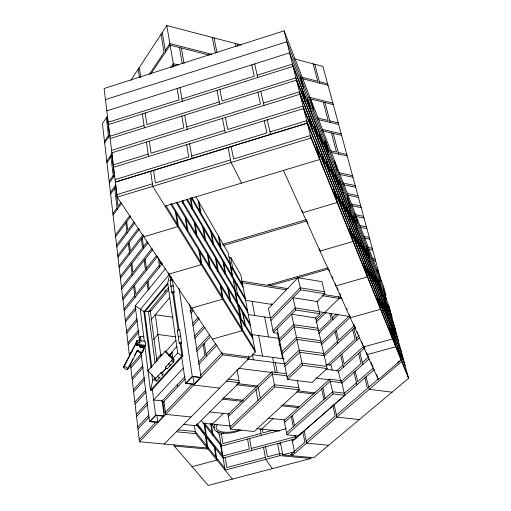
<?xml version="1.0" encoding="UTF-8"?>
<svg xmlns="http://www.w3.org/2000/svg" width="511" height="511" viewBox="0 0 511 511"><rect width="100%" height="100%" fill="white"/><g stroke="black" fill="none" stroke-linecap="round" stroke-linejoin="round"><path stroke-width="0.77" d="M139.976 340.741L139.592 337.618L139.957 337.324M145.705 345.391L138.027 344.395C136.871 343.814 136.431 340.85 137.536 340.364L145.194 341.374L145.705 345.391L144.926 346.298L137.197 345.295C136.162 344.644 135.658 341.833 136.705 341.271M140.103 345.315C138.072 348.904 142.837 347.014 144.102 347.608C142.933 354.775 142.026 352.711 137.555 350.31L128.325 368.38L124.601 366.368L124.409 365.857L137.216 341.009L123.649 366.719C123.771 368.099 126.345 369.843 127.571 369.242L132.866 358.869M180.977 343.449L182.817 355.988L181.948 355.88L177.758 353.012L167.697 283.19L169.735 274.318M151.888 374.359L152.7 380.689L150.47 390.353L151.313 390.449L182.817 355.988M137.759 350.195L136.75 351.255L137.255 351.153L141.138 353.491L143.495 348.751M123.617 366.815L124.409 365.857M143.31 346.273C142.831 348.31 139.592 347.525 140.544 345.353M134.636 355.407L136.399 351.945M136.386 341.993L136.718 341.84M130.835 80.38L166.797 25.55L241.249 45.025M104.499 141.432L108.421 135.562M149.436 74.178L164.037 52.326L161.067 34.282M165.27 50.48L169.856 43.614L211.982 54.332M104.672 142.933L109.91 135.102M150.732 74.108L170.118 45.14L209.433 55.124M106.793 161.137L112.107 153.351M170.578 67.644L173.267 63.709L178.352 64.961M106.971 162.67L112.292 154.89M172.188 67.241L173.529 65.274L175.822 65.836M109.15 181.348L113.199 175.535M109.328 182.925L114.739 175.177M110.44 192.449L115.888 184.727M110.625 194.046L116.08 186.33M112.886 213.483L117.045 207.734M120.794 202.541L118.047 206.342L115.703 186.86M113.078 215.125L121.874 202.976M115.403 235.079L129.96 215.412M115.601 236.765L130.644 216.479M116.585 245.242L126.881 231.496M133.959 222.042L127.75 230.327L126.696 221.806M116.789 246.954L134.795 222.943M117.786 255.538L138.296 228.455M117.99 257.263L139.433 229.005M118.999 265.956L129.462 252.313M142.952 234.715L130.343 251.163L129.257 242.418M119.204 267.707L143.712 235.807M120.226 276.508L142.531 247.778L141.355 238.873M143.45 246.596L147.315 241.607M120.436 278.284L148.049 242.782M121.471 287.195L132.1 273.672M152.233 248.065L133.001 272.529L131.883 263.561M121.682 288.99L152.502 249.866M122.736 298.022L145.405 269.553L144.198 260.412M146.338 268.377L156.673 255.398M122.947 299.836L157.503 256.528M124.007 308.983L134.815 295.594M159.304 265.241L135.728 294.464L134.585 285.253M161.751 262.2L160.275 264.034L159.617 259.371M124.224 310.829L162.472 263.516M139.56 341.246L135.191 305.789L165.372 268.786M125.304 320.09L135.824 307.226M125.521 321.956L136.035 309.129M144.345 341.687L140.289 309.506L169.409 274.19M126.613 331.345L137.095 318.698M167.697 283.19L143.898 311.851L151.077 368.029M126.83 333.236L137.331 320.595M151.818 367.339L144.715 311.966L168.023 283.931M164.574 291.436L165.583 290.222M155.082 362.804L148.414 311.71L168.771 287.329M149.742 311.352L150.751 310.145M156.954 361.411L150.394 311.569L168.649 289.75M127.942 342.74L138.2 330.54M128.165 344.657L138.954 331.856M150.93 319.892L169.812 297.549M139.592 337.618L140.627 336.41L144.083 336.864M136.399 341.52L137.433 340.358M139.905 337.324L140.678 336.41M136.392 341.572L137.165 340.658M136.795 344.899L137.574 343.986M136.839 345.002L137.593 344.037M136.865 345.053L137.644 344.146M136.903 345.104L137.721 344.235M129.283 354.295L132.841 350.124M136.986 345.187L137.766 344.273M137.037 345.219L137.868 344.337L137.14 345.276M137.197 345.295L137.976 344.382M137.037 351.095L137.868 350.195M123.617 366.917L124.397 365.908M137.146 351.108L137.976 350.22M140.742 346.943L141.521 346.036L143.214 346.413M123.643 367.032L124.403 366.068M137.255 351.153L138.034 350.246M140.787 347.046L141.541 346.088M124.448 366.176L123.732 367.185L124.601 366.368M140.812 347.097L141.592 346.19M140.851 347.148L141.63 346.241M140.889 347.193L141.668 346.286M140.934 347.231L141.764 346.356M141.036 347.295L141.866 346.413M141.202 347.346L141.924 346.426M142.064 347.454L142.844 346.547M142.122 347.454L143.023 346.528M142.001 348.087L142.876 347.129M143.508 349.007L144.294 348.1M127.06 369.357L127.839 368.457M141.604 352.545L140.825 353.452L141.656 352.571M127.111 369.383L127.897 368.476M127.169 369.396L128.006 368.508M140.934 353.491L141.771 352.596M127.284 369.408L128.165 368.495M141.042 353.503L141.969 352.571M127.431 369.376L128.325 368.38M141.228 353.452L142.077 352.481M130.65 365.997L141.087 353.944M153.517 339.585L157.956 334.462L175.886 336.89M130.88 367.965L141.854 355.317M132.03 377.859L142.876 365.518M190.124 311.774L192.73 308.81M132.26 379.852L143.125 367.53M190.922 313.294L193.605 310.254M156.666 359.169L160.665 354.666L162.243 354.864M155.695 378.657L147.788 370.858L165.475 351.057L174.142 359.572L173.619 360.102L164.944 351.581L165.475 351.057M165.89 351.536L175.925 340.269M133.428 389.88L144.581 377.393M192.538 323.687L198.268 317.261M133.665 391.899L144.619 379.66M192.877 325.756L199.226 318.666M168.879 355.484L176.838 346.618M169.198 356.18L172.386 352.635M171.466 357.342L172.533 356.161M152.7 380.689L155.363 377.744M177.758 353.012L172.731 358.569L171.83 352.194M165.743 366.917L172.098 359.91M154.999 379.239L161.182 372.417M134.847 402.068L145.884 389.906M194.538 336.276L203.576 326.318M166.254 368.214L162.044 372.845L165.724 368.84M135.089 404.112L146.14 391.963M194.825 338.448L205.045 327.212M167.467 368.616L173.836 361.616A1.22 0.933 44.1 0 0 173.095 359.763A1.22 0.933 44.1 0 0 171.964 360.907A1.22 0.933 44.1 0 0 173.836 361.616M156.698 380.912L159.783 377.52M161.853 375.757L162.913 374.589M136.284 414.421L147.634 402.112M196.486 349.147L209.778 334.731M237.704 306.683L238.784 305.514L242.731 312.08L245.197 325.366L243.721 325.149M136.526 416.497L147.679 404.437M196.735 351.396L210.743 336.251M183.308 368.029L153.677 399.998L162.153 400.918M137.746 426.94L148.976 414.964M161.783 401.314L184.944 376.62M198.415 362.254L204.905 355.337L203.167 344.44M206.048 354.123L215.725 343.801M137.989 429.048L149.238 417.085M162.345 403.153L185.238 378.817M198.785 364.413L217.124 344.912M157.956 422.463L149.461 421.613L155.6 415.124L152.201 388.347M194.314 384.47L185.563 383.448L192.277 376.345L179.042 288.338M139.222 439.639L156.174 421.882M165.411 412.198L192.308 384.01M200.497 375.432L222.253 352.635M157.739 422.201L163.507 416.171L155.823 415.386L150.093 421.441L157.739 422.201L156.832 415.104M194.103 384.189L200.414 377.591L192.494 376.639L186.228 383.263L194.103 384.189L192.922 376.345M196.607 424.635L205.25 435.532L207.147 447.955L139.471 441.772L222.636 354.883L222.381 353.382M317.005 301.618L324.849 293.799L321.994 281.702L297.977 277.665L268.486 308.427L273.353 332.648L277.971 333.306M270.498 318.436L300.232 287.814L324.37 291.768M270.907 320.448L300.685 289.858L324.849 293.799M272.944 330.598L295.281 307.954L319.452 311.697M273.353 332.648L295.728 310.017L319.924 313.748L317.107 301.516L293.059 297.689L295.728 310.017M164.216 444.033L249.074 358.339L248.665 356.11M228.685 257.116L230.768 257.474L240.809 274.95L255.334 352.015L250.294 357.106L221.902 353.388L117.204 197.176L113.595 167.308L303.611 108.556M279.319 339.055L293.755 324.657L318.002 328.234M279.741 341.137L294.202 326.746L318.474 330.31M147.788 370.858L148.318 370.334M237.008 369.594L239.314 382.656L196 425.682L183.615 424.443M315.376 318.206L319.924 313.748M281.874 351.6L296.45 337.292L320.851 340.767M316.079 319.943L323.955 312.234M282.302 353.708L296.904 339.413L321.33 342.868M324.677 312.591L339.183 298.398L338.697 296.431M315.875 322.422L326.107 312.419M212.308 424.181L223.601 413.156M286.773 373.758L271.897 371.88L227.97 414.485L230.416 429.131L254.127 431.501L299.28 389.848L297.242 380.101M228.315 416.561L272.312 374.014L287.201 375.879M318.577 331.237L331.179 319.075L329.806 313.269M332.335 317.957L336.359 314.073M284.461 364.324L299.19 350.112L323.738 353.478M318.436 333.67L338.429 314.418M284.895 366.464L299.657 352.264L324.223 355.611M230.065 427.024L274.413 384.751L298.833 387.702M321.221 342.562L349.3 315.875M230.416 429.131L274.835 386.916L299.28 389.848M287.093 377.233L301.975 363.123L326.67 366.374M321.445 344.676L350.533 317.095M277.218 328.739L287.533 379.405L302.442 365.308L327.168 368.54L315.657 317.931L291.532 314.265L302.442 365.308M323.629 354.295L337.381 341.425M354.097 325.775L338.563 340.32L336.257 330.63M324.089 356.218L355.151 327.219M327.085 365.25L355.119 339.419L352.673 329.531M356.352 338.282L359.246 335.612M329.627 365.282L359.872 337.49M327.168 368.54L312.029 382.439L287.533 379.405M261.555 429.176L273.251 418.445M336.57 370.941L342.99 365.122M363.564 346.471L344.197 364.03L341.827 354.072M329.71 379.181L284.097 420.438L286.927 434.791L298.29 435.928L344.746 395.303L341.322 380.644L329.71 379.181L333.057 393.898L286.927 434.791M337.912 372.142L364.65 347.972M284.499 422.476L330.183 381.263L341.808 382.72M340.856 381.672L361.098 363.615L358.588 353.452M362.356 362.497L368.859 356.697M341.725 383.346L369.376 358.748M286.518 432.728L332.578 391.784L344.254 393.195M344.107 393.547L356.48 382.694M373.317 367.933L357.732 381.602L355.234 371.325M294.847 435.231L295.447 438.214L298.839 435.244M299.97 434.261L301.662 432.772M291.998 441.568L374.448 369.491M293.895 451.698L304.895 442.226L302.806 432.121M306.178 441.114L335.248 416.069L332.923 405.791M336.449 415.034L367.435 388.341L364.848 377.885M368.712 387.236L378.319 378.958M397.526 362.408L399.327 360.855M292.094 439.703L294.508 451.788L290.146 455.544L282.819 454.873L280.488 442.794M283.458 170.431L378.37 379.584L401.116 360L397.66 347.218M291.583 453.691L291.979 455.71L401.703 361.449L398.254 348.681M388.782 305.559L408.57 378.351L313.799 457.703L291.979 455.71M313.166 109.111L310.433 98.457L284.103 30.82L104.116 88.492L108.453 124.569L293.033 66.392M105.445 99.581L286.843 41.742L385.952 295.384L383.365 285.847L355.132 213.311L357.802 223.345M106.799 110.836L289.628 52.831L388.207 304.09L391.394 315.824M108.179 122.263L179.08 99.881L177.151 88.518M181.942 98.981L254.28 76.145L251.757 64.846M257.199 75.219L292.452 64.092L310.19 109.105L307.36 98.035M109.871 136.226L144.051 125.508M219.213 101.925L146.913 124.607L145.226 113.001M111.564 150.406L183.819 127.884L181.827 116.093M186.739 126.971L260.489 103.989L257.87 92.261M263.465 103.056L299.414 91.852L317.133 136.348L314.208 124.876M113.608 167.327L111.864 152.821L300.014 94.235M113.314 164.893L148.158 154.105M224.783 130.375L151.071 153.198L149.321 141.157M115.077 179.604L188.744 156.947L186.668 144.702M191.721 156.034L266.934 132.898L264.219 120.717M269.974 131.959L306.645 120.679L324.338 164.587L321.304 152.693M307.264 123.132L115.377 182.088L307.271 123.157L405.153 365.787M116.898 194.646L152.419 183.794M230.563 159.917L155.395 182.887L153.575 170.38M117.204 197.176L311.007 138.04L401.116 360M165.072 206.176L319.707 159.483L315.983 144.754M222.649 244.296L306.549 219.583M223.511 245.51L306.932 220.956M328.164 267.77L267.196 285.291L241.486 281.107M191.561 308.114L222.636 299.19L220.196 285.247M269.77 284.218L270.083 285.764L328.369 269.022M212.34 339.125L242.15 330.713L239.659 317.127M219.136 434.382L223.741 433.143M260.955 433.405L222.93 443.593L221.346 433.788M273.423 430.064L262.993 432.862L262.303 429.093M220.797 446.224L286.288 428.697M222.387 456.157L249.311 448.99L247.567 439.058M251.355 448.447L295.933 436.579M295.447 438.214L296.948 437.812M223.147 458.041L295.377 438.834M192.021 466.69L216.964 460.06L232.333 479.114M265.35 457.371L226.807 467.565L225.179 457.498M310.611 457.134L310.886 458.469L279.881 455.652L225.083 470.133L219.34 434.324M282.819 454.873L294.508 451.788M310.886 458.469L208.233 485.45L174.245 446.046L174.053 444.64M140.627 336.41L140.947 341.367M282.672 453.915L279.498 453.627L267.413 456.821L265.56 446.761M290.618 454.649L292.203 454.79M174.245 446.046L208.079 449.118L216.913 460.072L215.042 447.815L206.182 436.713L208.079 449.118M328.618 445.298L306.6 443.152L304.083 431.003M176.359 431.769L195.592 433.635L207.147 447.955M280.737 443.874L277.575 443.567L279.881 455.652M178.128 429.84L195.279 431.514L206.827 445.873M202.829 423.223L230.576 426.033M256.79 428.691L279.677 431.016M190.999 416.989L165.705 414.37L163.986 401.41M155.6 415.124L164.14 415.999L162.057 400.177M209.606 411.949L229.311 414.044M267.751 418.139L284.978 419.972M359.335 419.576L336.915 417.11L334.117 404.75M222.068 399.091L242.444 401.378M281.184 405.728L298.571 407.682M223.16 398.005L243.549 400.305M283.113 404.763L299.721 406.641M193.758 385.058L219.628 388.073M237.602 383.64L258.208 386.099M297.83 390.832L315.115 392.902M236.478 384.764L256.273 387.114M296.655 391.918L313.926 393.975M228.398 379.194L238.924 380.465M192.277 376.345L201.079 377.405L189.683 304.045M226.52 381.117L239.314 382.656M333.057 393.898L344.746 395.303M392.058 392.173L369.236 389.344L366.119 376.773M238.337 368.303L271.443 372.474M315.741 378.051L329.78 379.82M222.636 354.883L249.074 358.339M247.42 359.029L285.125 363.947M325.673 369.229L338.295 370.871L340.703 381.193M252.313 354.672L284.039 358.875M325.718 364.394L331.083 365.103L332.252 370.194M278.98 344.887L280.565 345.11M251.604 334.552L278.418 338.327M148.184 311.25L150.394 311.569M144.645 311.167L148.414 311.71M144.715 311.966L140.289 309.506M173.057 317.261L155.306 314.719L160.869 356.193M248.212 314.54L270.626 317.88M245.797 300.379L272.58 304.524M319.234 311.748L349.652 316.456M235.993 293.257L237.411 293.474L247.503 310.484M233.316 282.385L235.424 282.724L237.807 295.639M268.109 284.934L269.687 285.189M270.083 285.764L288.191 288.709M323.616 294.47L341.718 297.415M241.971 282.653L286.645 289.89M321.93 295.607L342.325 298.909M231.298 267.668L232.69 267.905L242.751 285.247M376.633 269.974L378.197 270.249M377.137 271.833L378.702 272.114M372.091 258.617L375.195 259.179M373.343 260.591L375.694 261.012M368.853 249.349L372.723 250.064M368.367 247.535L372.232 248.257M363.838 236.427L369.306 237.468M364.375 238.228L369.792 239.257M359.533 225.479L366.419 226.827M360.677 227.382L366.898 228.589M355.669 216.396L364.043 218.063M355.068 214.62L363.57 216.325M351.677 204.093L360.76 205.952M351.99 205.792L361.226 207.67M347.499 195.138L358.441 197.412M347.084 193.439L357.981 195.713M342.811 182.957L355.241 185.602M343.296 184.65L355.694 187.281M338.665 172.616L352.533 175.624M339.802 174.43L352.98 177.279M330.362 150.713L336.513 152.106L331.441 132.975M338.231 152.489L346.784 154.418M330.924 152.367L347.218 156.034M322.019 129.296L341.182 133.78M322.332 130.848L341.61 135.351M317.88 119.497L338.652 124.441M317.369 117.913L328.132 120.481L323.265 102.123M329.819 120.883L338.231 122.896M309.066 97.205L332.859 103.075M310.094 98.879L333.268 104.583M302.103 78.656L328.017 85.235M301.656 77.161L317.733 81.249L313.115 63.818M319.388 81.671L327.621 83.766M294.585 58.976L322.907 66.379L381.238 281.472M135.191 305.789L141.004 309.564M207.766 447.042L215.955 457.224L214.358 447.023M216.638 458.003L225.064 468.485M197.38 423.849L205.658 434.324L204.1 424.13M206.323 435.155L222.215 455.269L220.618 445.324M196.262 424.124L223.448 458.424M201.187 420.387L221.276 446.16M212.832 433.73L221.435 444.8M204.477 423.063L212.148 432.932L210.711 423.76M211.126 423.613L214.505 428.026M216.926 431.175L219.385 434.382M272.337 468.6L265.72 459.395L263.504 447.31M255.334 352.015L152.783 186.317L150.624 171.287M166.132 206.01L177.355 224.182M200.861 262.252L178.307 225.715L176.404 213.515M222.228 296.853L201.724 263.644L199.744 251.751M241.729 328.432L223.013 298.117L220.976 286.524M254.912 349.78L242.45 329.595L237.915 304.92M171.326 203.384L187.064 229.215M209.382 265.854L187.959 230.691L186.055 218.849M229.726 299.254L210.2 267.196L208.226 255.647M239.953 316.041L230.474 300.474L228.449 289.213M244.75 323.917L252.408 336.481M245.197 325.366L241.237 318.87L238.784 305.514M170.495 203.832L252.824 338.684M176.084 202.311L239.672 307.839M240.905 309.883L241.722 311.244M242.546 312.611L250.345 325.552M177.049 202.152L196.173 233.961M217.399 269.265L197.022 235.379L195.113 223.882M236.804 301.541L218.178 270.562L216.21 259.339M249.936 323.38L237.519 302.729L233.125 278.808M204.694 238.375L183.43 202.56L183.059 200.274M224.923 272.446L205.505 239.748L203.595 228.57M235.098 289.59L225.664 273.698L223.703 262.788M181.686 201.321L247.905 312.617M187.192 199.047L191.631 206.616M212.723 242.565L192.481 208.06L190.756 197.687M232.032 275.474L213.496 243.881L211.592 233.016M245.108 297.772L232.741 276.687L228.474 253.482L195.924 196.824M186.381 199.296L245.504 299.874M191.791 197.374L200.159 211.797M220.267 246.474L200.964 213.183L199.111 202.369M230.397 263.944L221.001 247.746L219.104 237.168M191.325 198.134L243.14 287.323M241.594 183.066L231.055 162.434L228.13 147.475M307.047 221.263L308.031 223.428M329.167 270.07L329.812 271.494M332.073 276.483L333.038 278.623M337.171 287.738L338.141 289.871M339.751 293.435L340.722 295.569M346.528 308.382L347.173 309.807M353.548 323.872L355.503 328.19M357.132 331.786L358.115 333.951M361.699 341.865L362.682 344.024M363.794 346.49L365.001 349.147M366.987 353.529L368.297 356.429M370.929 362.229L372.902 366.585M376.518 374.563L377.501 376.735M319.081 157.005L310.375 135.536L233.604 158.991L231.144 146.548M336.57 200.127L319.79 158.749L316.692 146.504M352.398 239.154L337.209 201.704L334.137 189.741M366.789 274.637L352.98 240.579L349.933 228.909M379.928 307.041L367.32 275.94L364.311 264.551M391.982 336.755L380.414 308.235L377.457 297.127M395.163 344.599L392.422 337.848L389.51 327.014M400.535 357.853L395.597 345.672L392.697 334.909M401.129 359.303L407.995 376.243M401.703 361.449L408.57 378.351M325.015 166.254L341.003 205.927L337.995 194.301M341.61 207.434L356.129 243.46L353.152 232.109M356.684 244.833L369.926 277.69L366.987 266.614M370.43 278.949L382.554 309.04L379.66 298.226M383.02 310.19L394.166 337.848L391.317 327.296M394.594 338.914L404.029 362.318M311.723 127.916L303.004 106.154L227.759 129.455L225.389 117.473M329.263 171.702L312.432 129.685L309.449 117.894M345.161 211.394L329.902 173.299L326.938 161.757M359.642 247.541L345.743 212.844L342.804 201.564M372.889 280.603L360.172 248.87L357.266 237.845M385.045 310.956L373.375 281.817L370.507 271.047M388.258 318.979L385.492 312.074L382.669 301.554M393.694 332.533L388.699 320.071L385.882 309.628M394.288 334.022L401.231 351.357M303.598 108.536L401.787 353.408M317.81 138.034L333.849 178.313L330.943 167.084M334.462 179.846L349.051 216.485L346.177 205.505M349.613 217.884L362.938 251.348L360.095 240.611M363.449 252.626L375.674 283.318L372.864 272.823M376.141 284.493L387.389 312.738L384.623 302.486M387.823 313.818L397.354 337.745M300.008 94.209L398.471 341.195M304.633 99.894L295.914 77.87L222.132 101.012L219.845 89.47M322.211 144.262L305.342 101.683L302.467 90.319M338.167 184.554L322.85 145.884L319.982 134.738M352.724 221.308L338.755 186.03L335.906 175.12M366.061 254.963L353.261 222.655L350.444 211.976M378.312 285.911L366.547 256.203L363.768 245.759M381.557 294.1L378.766 287.048L376.019 276.841M387.038 307.935L381.998 295.211L379.264 285.068M387.638 309.449L394.652 327.161M395.195 329.154L296.482 80.157L110.14 138.551L111.852 152.795M310.86 110.817L326.944 151.633L324.134 140.781M327.557 153.191L342.21 190.379L339.419 179.744M342.766 191.797L356.173 225.817L353.414 215.406M356.684 227.114L368.993 258.355L366.266 248.167M369.466 259.55L380.804 288.338L378.114 278.374M381.238 289.443L390.858 313.856M293.02 66.366L391.969 317.274M394.626 327.711L397.903 339.77M401.224 351.996L404.591 364.394M383.787 289.833L386.412 299.523M385.045 295.492L386.246 299.931M384.924 299.42L388.188 311.474M391.496 323.699L394.85 336.097M384.323 297.887L387.587 309.96M390.896 322.198L394.256 334.616M378.555 279.485L381.781 291.449M385.058 303.579L388.379 315.881M391.745 328.369L395.169 341.035M378.823 283.944L382.107 296.144M385.441 308.523L388.826 321.087M392.263 333.83L395.744 346.771L367.058 354.647L366.476 352.36M375.566 275.691L378.868 287.968M382.215 300.43L385.613 313.077M389.063 325.909L392.569 338.94L363.557 346.931L363.168 345.398M367.102 247.132L369.785 257.129M366.636 245.944L369.319 255.947M366.738 249.374L370.015 261.6M373.337 274.011L376.703 286.601M380.127 299.389L383.601 312.368M357.266 221.959L354.589 211.918L334.52 160.352L337.234 170.693M363.276 244.514L366.617 257.071M370.015 269.827L373.464 282.775M376.971 295.926L380.529 309.283L350.31 317.746L349.575 314.77M314.75 64.245L319.777 83.146M324.939 102.532L330.234 122.436M333.146 133.371L338.659 154.105M353.925 216.721L357.24 229.215M360.606 241.901L364.024 254.791M367.492 267.879L371.018 281.178M347.825 197.795L350.552 208.118M347.295 196.448L350.029 206.776M349.907 210.621L353.293 223.46M356.735 236.51L360.229 249.764M363.781 263.242L367.396 276.936L335.861 285.911L335.299 283.611M339.981 181.175L343.328 193.937M346.733 206.91L350.188 220.094M353.708 233.495L357.278 247.12M336.672 169.256L333.958 158.902L311.078 100.118L313.811 110.759M335.325 173.631L338.742 186.758M342.223 200.101L345.755 213.668M349.352 227.472L353.012 241.511L320.046 251.067L319.484 248.704M325.922 141.745L328.688 152.387M325.322 140.212L328.088 150.86M324.747 142.345L328.126 155.376M331.556 168.63L335.05 182.114M338.601 195.828L342.217 209.778M319.343 133.109L322.786 146.51M326.293 160.147L329.863 174.027M333.498 188.157L337.196 202.548L302.659 212.755L302.097 210.334M308.037 99.76L311.429 113.046M314.885 126.575L318.398 140.346M321.981 154.373L325.622 168.649M378.012 378.166L378.37 379.584M300.819 77.512L303.604 88.46M300.129 75.737L302.914 86.698M301.758 88.518L305.214 102.194M308.74 116.118L312.33 130.299M284.103 30.82L311.007 138.04M353.893 328.388L356.844 340.275M359.833 352.328L362.861 364.541M353.995 372.43L356.985 384.764M331.307 313.601L332.789 319.854M335.088 331.741L337.841 343.379M340.633 355.171L343.462 367.128M254.657 63.926L257.716 77.5M260.827 91.335L264.002 105.426M267.234 119.785L270.523 134.419M322.863 387.868L325.194 398.344M297.977 277.665L300.685 289.858M321.655 388.96L323.974 399.43M237.404 44.016L237.902 46.335M235.213 43.448L235.878 46.539M271.379 303.668L271.692 305.22M277.332 332.974L282.557 358.677M292.381 415.366L294.464 425.663M291.244 416.388L293.32 426.679M214.026 37.903L216.99 52.659M212.244 37.437L215.348 52.978M275.32 362.669L277.269 372.468M264.621 316.986L268.569 336.941M272.606 357.361L273.634 362.561M273.296 362.401L275.384 372.966M216.951 90.383L219.666 104.257M222.432 118.392L225.255 132.796M271.897 371.88L274.835 386.916M252.076 301.433L254.785 315.517M258.63 335.542L262.571 356.033M275.039 430.326L275.295 431.642M252.447 354.691L253.424 359.923M258.31 387.555L260.291 398.21M242.706 312.866L243.798 318.762M244.066 320.237L245.165 326.146M256.017 389.772L257.985 400.413M230.768 257.474L233.08 270.006M230.084 264.845L232.422 277.614M234.798 290.58L237.213 303.751M260.131 428.882L261.319 435.378M218.369 235.884L220.65 248.608M222.962 261.523L225.313 274.65M227.708 287.98L230.135 301.522M181.316 47.983L184.043 63.415M249.604 438.515L251.706 450.447M179.457 47.51L182.306 63.741M210.819 231.687L213.106 244.756M215.431 258.036L217.795 271.533M179.993 87.617L182.338 101.274M184.72 115.179L187.147 129.353M189.619 143.789L192.142 158.499M198.306 200.97L200.529 213.975M202.784 227.197L205.077 240.63M207.409 254.293L209.778 268.186M166.797 25.55L173.791 66.8M190.277 198.46L192.008 208.858M194.263 222.457L196.556 236.28M198.888 250.345L201.264 264.653L168.796 274.151L168.624 272.951M162.281 32.436L165.519 52.007M182.414 200.312L182.906 203.372M185.154 217.367L187.448 231.604M204.298 343.213L206.399 356.32M211.273 423.804L213.093 435.742M175.458 211.969L177.739 226.648L143.757 236.797L143.591 235.565M204.758 424.973L206.636 437.205M204.1 423.121L204.311 424.475M194.391 425.503L195.592 433.635M172.386 280.188L174.142 292.145A1.182 0.62 -8.7 0 1 172.45 292.931A1.182 0.62 -8.7 0 1 172.322 291.864A1.182 0.62 -8.7 0 1 174.142 292.145M179.757 330.266L181.622 342.945A1.22 0.6 -8.8 0 1 179.872 343.724A1.22 0.6 -8.8 0 1 179.751 342.696A1.22 0.6 -8.8 0 1 181.622 342.945M171.198 276.847L171.658 279.983M173.497 292.516L179.022 330.132M170.252 275.927L170.942 280.635M172.661 292.388L178.167 330.01M180.115 343.335L181.948 355.88L150.47 390.353L144.837 345.615M181.635 356.557L185.563 383.448M139.292 67.484L140.774 77.634M170.061 280.526L171.805 292.484M177.362 330.611L179.214 343.303M138.232 69.1L139.477 77.685M142.384 113.896L144.389 127.846M146.427 142.058L148.503 156.532M177.323 384.617L177.643 386.891M158.212 257.474L159.566 267.119M142.269 237.685L143.687 248.391M145.124 259.23L146.58 270.217M148.056 281.35L149.097 289.175M147.111 282.519L148.145 290.337M162.952 402.508L164.376 413.284M125.827 222.968L127.092 233.208M128.376 243.575L129.679 254.076M130.995 264.711L132.323 275.48M133.678 286.39L135.045 297.447M140.142 345.973L140.333 347.544M141.017 353.063L149.461 421.613M108.466 124.595L110.152 138.577M109.367 134.144L107.233 116.361L102.43 123.681L129.513 356.231M111.928 155.421L114.177 174.136M106.301 117.786L108.6 137.063M110.964 156.832L113.385 177.119M114.713 188.259L117.236 209.376M130.388 363.743L139.471 441.772M167.678 368.169A1.207 0.933 44.3 0 1 166.56 368.795A1.207 0.933 44.3 0 1 165.526 367.543A1.207 0.933 44.3 0 1 166.458 366.7M170.846 364.682A1.214 0.933 44.2 0 1 169.824 365.333A1.214 0.933 44.2 0 1 168.713 364.241A1.214 0.933 44.2 0 1 169.352 363.212M156.839 379.916A1.194 0.933 44.5 0 1 156.168 381.142A1.194 0.933 44.5 0 1 154.801 380.043A1.194 0.933 44.5 0 1 155.714 379.015M159.994 376.805A1.194 0.933 44.5 0 1 159.074 377.744A1.194 0.933 44.5 0 1 157.867 376.556A1.194 0.933 44.5 0 1 158.793 375.617M178.684 337.305A1.214 0.6 -8.8 0 1 178.46 336.557A1.214 0.6 -8.8 0 1 179.929 336.142A1.214 0.6 -8.8 0 1 180.664 336.743M177.56 330.885A1.207 0.6 -8.8 0 1 177.732 330.093A1.207 0.6 -8.8 0 1 179.272 329.863A1.207 0.6 -8.8 0 1 179.629 330.585M171.326 286.869A1.175 0.62 -8.7 0 1 171.217 285.994A1.175 0.62 -8.7 0 1 172.865 285.758A1.175 0.62 -8.7 0 1 172.974 286.633M170.45 280.909A1.175 0.626 -8.7 0 1 170.419 279.99A1.175 0.626 -8.7 0 1 172.13 279.862A1.175 0.626 -8.7 0 1 171.868 280.807M138.756 342.938A0.69 0.537 41.8 0 1 139.056 343.137M239.199 429.745A15.062 6.515 -9.8 0 1 221.193 431.706A15.062 6.515 -9.8 0 1 217.597 424.373M241.275 429.949A17.24 7.461 -9.8 0 1 220.375 432.74A17.24 7.461 -9.8 0 1 215.457 424.424M161.042 373.413A1.201 0.933 44.4 0 0 162.894 374.103A1.201 0.933 44.4 0 0 162.179 372.264A1.201 0.933 44.4 0 0 161.042 373.413M138.864 342.67A0.69 0.537 41.8 0 0 139.937 343.079A0.69 0.537 41.8 0 0 139.535 342.031A0.69 0.537 41.8 0 0 138.864 342.67"/></g></svg>
